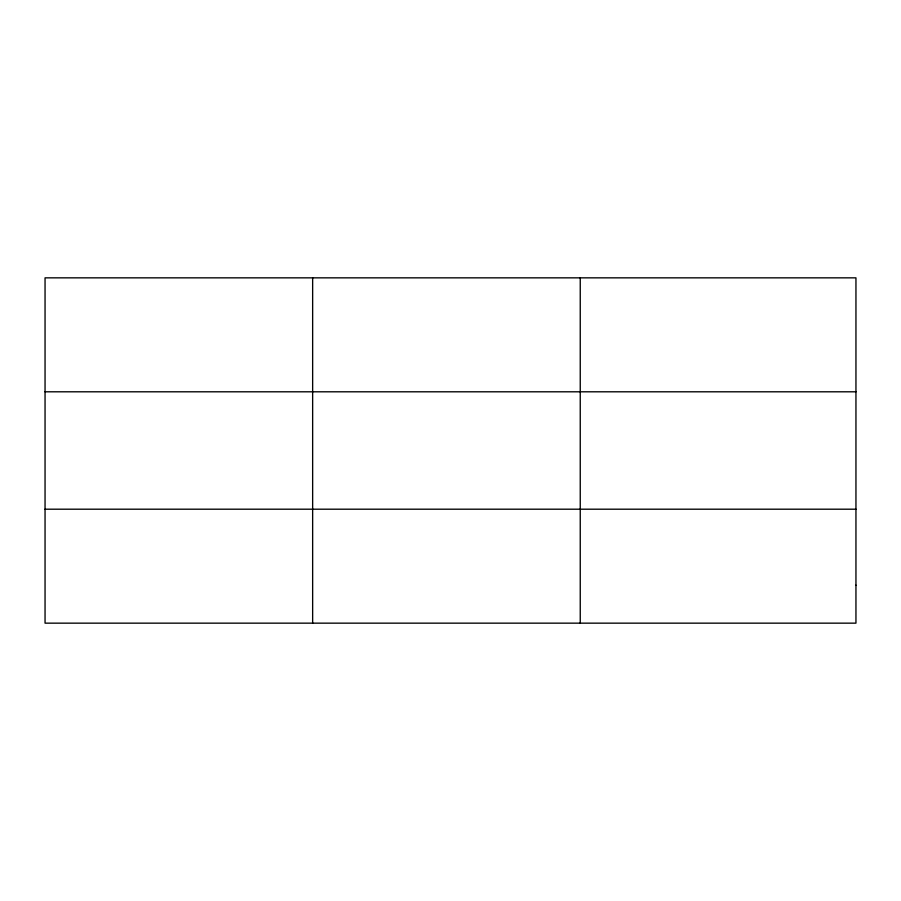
<?xml version="1.0" encoding="UTF-8"?>
<svg xmlns="http://www.w3.org/2000/svg" width="901" height="901" viewBox="0 0 901 901"><rect width="100%" height="100%" fill="white"/><g stroke="black" fill="none" stroke-linecap="round" stroke-linejoin="round"><path stroke-width="1.35" d="M312.647 277.846L312.647 623.154M580.244 277.846L580.244 623.154M45.05 391.8L855.95 391.8M45.05 509.2L855.95 509.2M855.95 585.177L855.95 623.154L45.05 623.154L45.05 277.846L855.95 277.846L855.95 585.177"/></g></svg>
